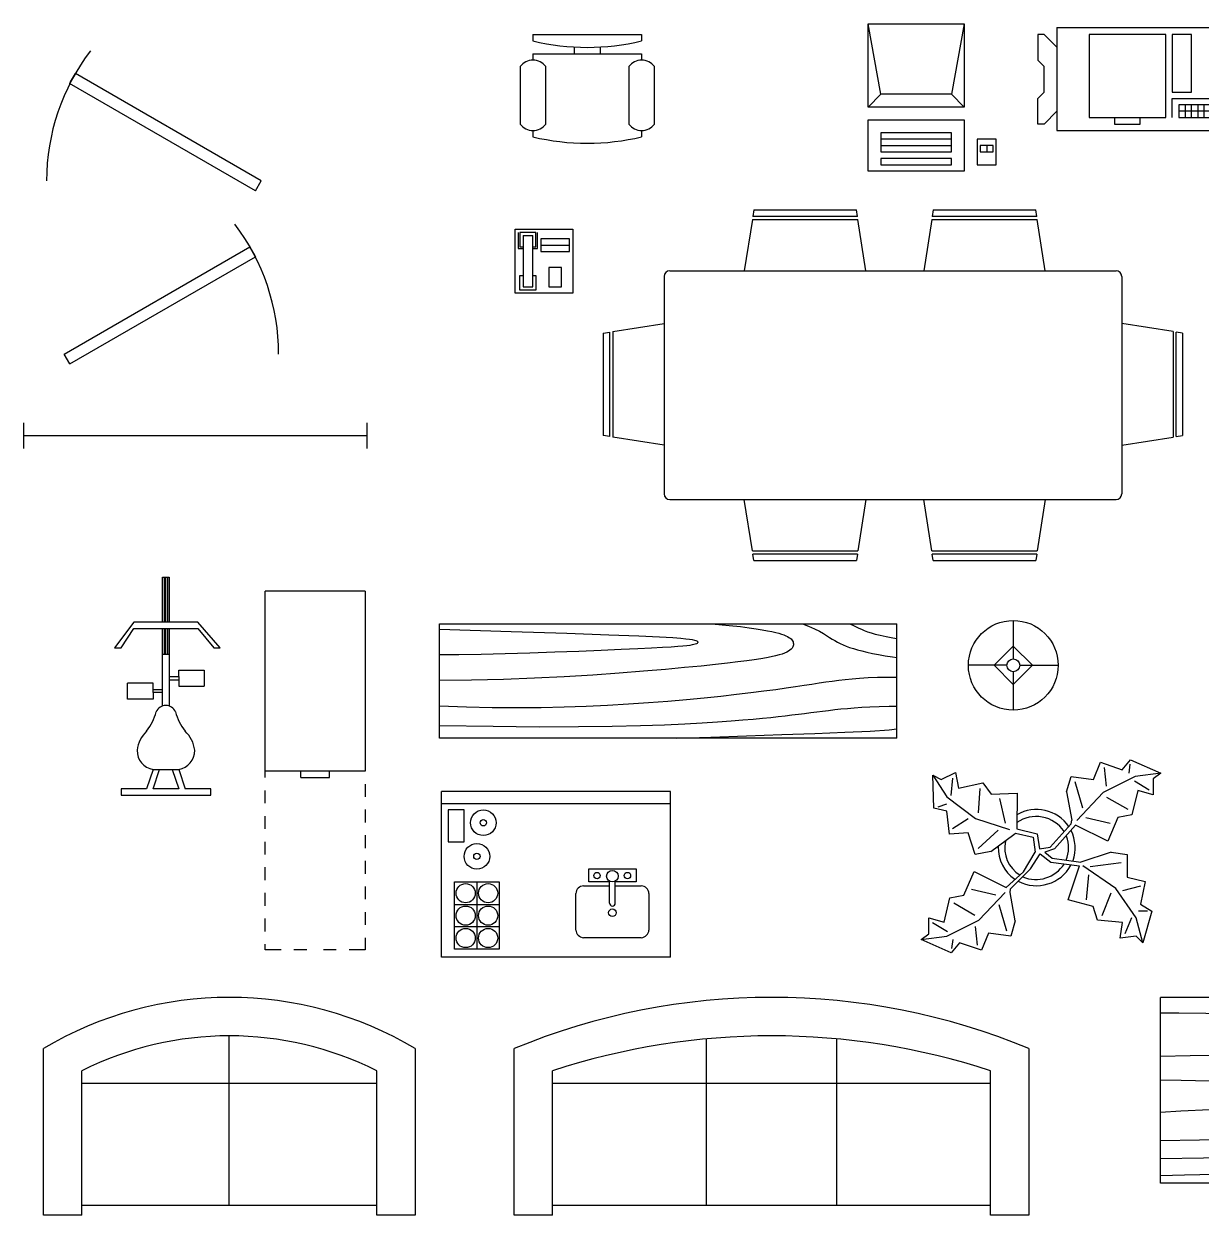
# Model space of a CAD drawing. Header units: millimetres. Extents: x -69 to 6419, y 0 to 4166.
# Drawn here: x -69 to 4048, y 0 to 4166 of the extents above; entities that cross this region are included whole.
import ezdxf

# ---------------------------------------------------------------- set-up
doc = ezdxf.new("R2010")
doc.units = ezdxf.units.MM

# ---------------------------------------------------------------- blocks, each defined once
blk = doc.blocks.new('Chair - Desk')
at = {"linetype": 'Continuous'}
for p, q in [((-190, 0), (-190, -22.4)), ((-190, 0), (190, 0)), ((190, 0), (190, -22.4)), ((-190, -67.1), (-190, -89.4)), ((-190, -67.1), (190, -67.1)), ((-44.7, -67.1), (-44.7, -43.3)), ((44.7, -43.8), (44.7, -67.1)), ((190, -67.1), (190, -89.4)), ((-234.7, -111.8), (-234.7, -312.9)), ((-145.3, -312.9), (-145.3, -111.8)), ((145.3, -111.8), (145.3, -312.9)), ((234.7, -312.9), (234.7, -111.8)), ((-190, -335.3), (-190, -357.6)), ((190, -335.3), (190, -357.6))]:
    blk.add_line(p, q, dxfattribs=at)
for centre, radius, start, end in [((0, 774), 818.7, 256.5803, 283.4197), ((-190, -145.3), 55.9, 36.8699, 143.1301), ((190, -145.3), 55.9, 36.8699, 143.1301), ((-190, -279.4), 55.9, 216.8699, 323.1301), ((190, -279.4), 55.9, 216.8699, 323.1301), ((0, 438.7), 818.7, 256.5803, 283.4197)]:
    blk.add_arc(centre, radius, start, end, dxfattribs=at)
blk = doc.blocks.new('Conference Table - 800 x 1600 mm')
at = {"linetype": 'Continuous'}
for p, q in [((-486.4, 612.8), (-489.89888, 590.409408)), ((-124.45184, 590.4), (-489.83616, 590.4)), ((-486.4, 612.8), (-128, 612.8)), ((-124.49888, 590.392384), (-128, 612.8)), ((140.8, 612.8), (137.30112, 590.409408)), ((502.74816, 590.4), (137.36384, 590.4)), ((140.8, 612.8), (499.2, 612.8)), ((502.70112, 590.392384), (499.2, 612.8)), ((-491.64832, 579.213216), (-519.65728, 399.946688)), ((-491.56096, 579.2), (-122.64192, 579.2)), ((-94.74048, 399.946688), (-122.7472, 579.183424)), ((135.55168, 579.213216), (107.54272, 399.946688)), ((135.63904, 579.2), (504.55808, 579.2)), ((532.45952, 399.946688), (504.4528, 579.183424)), ((-800, 380), (-800, -380)), ((-780, 400), (780, 400)), ((800, 380), (800, -380)), ((-979.21344, 187.647872), (-799.94624, 215.658176)), ((979.21344, 187.647872), (799.94624, 215.658176)), ((-1012.8, 182.4), (-990.40896, 185.898208)), ((-1012.8, 182.4), (-1012.8, -176)), ((-990.4, -179.548832), (-990.4, 185.835712)), ((-979.2, 187.561184), (-979.2, -181.35696)), ((979.2, 187.561184), (979.2, -181.35696)), ((990.4, -179.548832), (990.4, 185.835712)), ((1012.8, 182.4), (990.4112, 185.898208)), ((1012.8, 182.4), (1012.8, -176)), ((-990.39328, -179.501344), (-1012.8, -176)), ((-799.94624, -209.258624), (-979.18432, -181.2528)), ((799.94624, -209.258624), (979.18432, -181.2528)), ((990.39328, -179.501344), (1012.8, -176)), ((-780, -400), (780, -400)), ((-491.64832, -579.21344), (-519.65728, -399.946688)), ((-94.74048, -399.946688), (-122.7472, -579.183872)), ((135.55168, -579.21344), (107.54272, -399.946688)), ((532.45952, -399.946688), (504.4528, -579.183872)), ((-491.56096, -579.2), (-122.64192, -579.2)), ((135.63904, -579.2), (504.55808, -579.2)), ((-486.4, -612.8), (-489.89888, -590.409856)), ((-124.45184, -590.4), (-489.83616, -590.4)), ((-486.4, -612.8), (-128, -612.8)), ((-124.49888, -590.392608), (-128, -612.8)), ((140.8, -612.8), (137.30112, -590.409856)), ((502.74816, -590.4), (137.36384, -590.4)), ((140.8, -612.8), (499.2, -612.8)), ((502.70112, -590.392608), (499.2, -612.8))]:
    blk.add_line(p, q, dxfattribs=at)
for centre, start, end in [((-780, 380), 90, 180), ((780, 380), 0, 90), ((-780, -380), 180, 270), ((780, -380), 270, 0)]:
    blk.add_arc(centre, 20, start, end, dxfattribs=at)
blk = doc.blocks.new('Door - Left Hung 750 mm')
for p, q in [((0, 0), (649.5, 375)), ((666.3, 345.9), (649.5, 375)), ((649.5, 375), (669.5, 340.4)), ((20, -34.6), (669.5, 340.4)), ((20, -34.6), (0, 0))]:
    blk.add_line(p, q)
blk.add_arc((0, 0), 750, 0, 37.3101)
blk = doc.blocks.new('Door - Right Hung 750 mm')
for p, q in [((-649.5, 375), (-669.5, 340.4)), ((-666.3, 345.9), (-649.5, 375)), ((0, 0), (-649.5, 375)), ((-20, -34.6), (-669.5, 340.4)), ((-20, -34.6), (0, 0))]:
    blk.add_line(p, q)
blk.add_arc((0, 0), 750, 142.6899, 180)
blk = doc.blocks.new('Window 1200 mm')
for p, q in [((0, 0), (0, 90)), ((1200, 0), (1200, 90)), ((0, 45), (1200, 45))]:
    blk.add_line(p, q)
blk = doc.blocks.new('File Cabinet - Letter')
at = {"linetype": 'Continuous'}
for p, q in [((0, -630), (0, 0)), ((350, 0), (350, -630)), ((350, 0), (0, 0)), ((350, -630), (0, -630)), ((0, -652.4), (0, -630)), ((125, -652.4), (225, -652.4)), ((0, -742), (0, -697.2)), ((350, -674.8), (350, -719.6)), ((0, -831.6), (0, -786.8)), ((350, -764.4), (350, -809.2)), ((350, -854), (350, -898.8)), ((0, -921.2), (0, -876.4)), ((350, -943.6), (350, -988.4)), ((0, -1010.8), (0, -966)), ((350, -1033.2), (350, -1078)), ((0, -1100.4), (0, -1055.6)), ((350, -1122.8), (350, -1167.6)), ((0, -1190), (0, -1145.2)), ((0, -1255), (0, -1234.8)), ((350, -1212.4), (350, -1255)), ((56, -1255), (0, -1255)), ((145.6, -1255), (100.8, -1255)), ((249.2, -1255), (204.4, -1255)), ((350, -1255), (294, -1255))]:
    blk.add_line(p, q, dxfattribs=at)
for p, q in [((125, -652.4), (125, -630)), ((225, -652.4), (225, -630))]:
    blk.add_line(p, q)
blk = doc.blocks.new('Lamp - Table')
at = {"linetype": 'Continuous'}
for p, q in [((0, 156.8), (0, 22.4)), ((0, 67.2), (-67.2, 0)), ((67.2, 0), (0, 67.2)), ((-22.4, 0), (-156.8, 0)), ((-67.2, 0), (0, -67.2)), ((0, -67.2), (67.2, 0)), ((22.4, 0), (156.8, 0)), ((0, -22.4), (0, -156.8))]:
    blk.add_line(p, q, dxfattribs=at)
for radius in [156.8, 22.4]:
    blk.add_circle((0, 0), radius, dxfattribs=at)
blk = doc.blocks.new('Phone - Desk')
at = {"linetype": 'Continuous'}
for p, q in [((-100.8, -112), (-100.8, 112)), ((-100.8, 112), (100.8, 112)), ((-89.6, 100.8), (-89.6, 44.8)), ((-84, 100.8), (-84, 50.4)), ((-28, 100.8), (-84, 100.8)), ((-72.8, 89.6), (-72.8, -89.6)), ((-72.8, 89.6), (-39.2, 89.6)), ((-39.2, -89.6), (-39.2, 89.6)), ((-28, 50.4), (-28, 100.8)), ((-22.4, 44.8), (-22.4, 100.8)), ((100.8, 112), (100.8, -112)), ((-89.6, 44.8), (-72.8, 44.8)), ((-84, 50.4), (-72.8, 50.4)), ((-39.2, 50.4), (-28, 50.4)), ((-39.2, 44.8), (-22.4, 44.8)), ((89.6, 78.4), (-11.2, 78.4)), ((-11.2, 78.4), (-11.2, 33.6)), ((-11.2, 56), (89.6, 56)), ((89.6, 33.6), (89.6, 78.4)), ((-11.2, 33.6), (89.6, 33.6)), ((61.6, -22.4), (16.8, -22.4)), ((16.8, -22.4), (16.8, -89.6)), ((61.6, -89.6), (61.6, -22.4)), ((-84, -50.4), (-72.8, -50.4)), ((-84, -100.8), (-84, -50.4)), ((-39.2, -50.4), (-28, -50.4)), ((-28, -50.4), (-28, -100.8)), ((100.8, -112), (-100.8, -112)), ((-28, -100.8), (-84, -100.8)), ((-72.8, -89.6), (-39.2, -89.6)), ((16.8, -89.6), (61.6, -89.6))]:
    blk.add_line(p, q, dxfattribs=at)
blk = doc.blocks.new('Plant - Rubber or Philodendron')
at = {"linetype": 'Continuous'}
for p, q in [((199.5952, 233.14592), (224.09632, 293.68192)), ((224.09632, 293.68192), (300.31904, 266.9744)), ((300.31904, 266.9744), (329.35616, 302.87936)), ((329.35616, 302.87936), (434.74368, 256.07904)), ((-332.4272, 233.27136), (-282.15264, 257.936)), ((-282.15264, 257.936), (-272.552, 202.7648)), ((237.57888, 275.79104), (244.44448, 210.84672)), ((327.152, 287.19488), (322.74368, 255.82592)), ((434.74368, 256.07904), (345.16832, 244.6752)), ((434.74368, 256.07904), (407.90848, 235.85856)), ((-362.36704, 248.52576), (-312.8496, 173.01536)), ((-362.36704, 248.52576), (-332.4272, 233.27136)), ((-358.232, 133.28896), (-362.36704, 248.52576)), ((-297.7856, 177.912), (-292.32224, 237.9776)), ((-272.552, 202.7648), (-187.2528, 222.152)), ((-187.2528, 222.152), (-157.5056, 181.8544)), ((105.61152, 190.37088), (121.16832, 244.16672)), ((121.16832, 244.16672), (199.5952, 233.14592)), ((134.65088, 226.27808), (161.7392, 134.49856)), ((345.16832, 244.6752), (233.296, 188.42208)), ((342.96416, 228.99072), (394.55584, 197.7472)), ((407.90848, 235.85856), (408.03616, 179.85856)), ((-312.8496, 173.01536), (-213.248, 97.1264)), ((-197.4224, 202.1936), (-203.0784, 117.0848)), ((-157.5056, 181.8544), (-67.312, 186.17984)), ((-67.312, 186.17984), (-68.264, 60.96384)), ((105.61152, 190.37088), (123.75552, 91.85344)), ((233.296, 188.42208), (141.30144, 90.05472)), ((320.79264, 128.14144), (246.77632, 170.53344)), ((354.24032, 195.4176), (334.27296, 110.25056)), ((408.03616, 179.85856), (354.24032, 195.4176)), ((-313.2304, 122.92896), (-358.232, 133.28896)), ((-343.168, 138.18336), (-313.04, 147.97216)), ((-108.1808, 81.3008), (-127.568, 166.6)), ((-303.82016, 42.71456), (-313.2304, 122.92896)), ((-293.6528, 62.67296), (-238.2912, 97.3168)), ((-213.248, 97.1264), (-93.36992, 58.38112)), ((122.2592, 79.11904), (123.75552, 91.85344)), ((173.01536, 100.92544), (258.18016, 80.95808)), ((285.01536, 101.17856), (249.36352, 18.21792)), ((334.27296, 110.25056), (285.01536, 101.17856)), ((-238.672, 47.2304), (-303.82016, 42.71456)), ((-214.19776, -28.0896), (-238.672, 47.2304)), ((-204.02816, -8.1312), (-133.41216, 56.448)), ((-78.43136, 41.00544), (-73.42048, 45.9872)), ((-73.42048, 45.9872), (-11.36128, 31.63328)), ((-68.264, 60.96384), (2.30944, 43.31712)), ((2.30944, 43.31712), (11.424, -9.2624)), ((47.88, -3.42048), (122.2592, 79.11904)), ((137.23584, 73.96256), (63.83104, -9.2624)), ((249.36352, 18.21792), (137.23584, 73.96256)), ((-159.02656, -18.4912), (-78.43136, 41.00544)), ((-11.36128, 31.63328), (-4.52704, -20.94848)), ((-11.36128, 31.63328), (-11.36128, 31.63328)), ((-159.02656, -18.4912), (-214.19776, -28.0896)), ((-44.70144, -89.53952), (-4.52704, -20.94848)), ((-20.47584, -79.36992), (13.70208, -26.7904)), ((11.424, -9.2624), (47.88, -3.42048)), ((13.70208, -26.7904), (50.80544, -55.41984)), ((63.83104, -9.2624), (29.65088, -20.94848)), ((29.65088, -20.94848), (54.71648, -41.3952)), ((54.71648, -41.3952), (154.97216, -56)), ((261.71936, -20.69312), (154.97216, -56)), ((261.71936, -20.69312), (317.15712, -28.61152)), ((317.15712, -28.61152), (317.15712, -107.80896)), ((-90.3728, -149.19744), (-20.47584, -79.36992)), ((50.80544, -55.41984), (150.84608, -68.21024)), ((111.24736, -187.00416), (150.84608, -68.21024)), ((277.56064, -147.40544), (162.22976, -68.53728)), ((187.66272, -70.06272), (296.14368, -57.18496)), ((-253.12672, -171.25696), (-217.47488, -88.29632)), ((-217.47488, -88.29632), (-105.3472, -144.04096)), ((-44.70144, -89.53952), (-105.3472, -144.04096)), ((182.52416, -99.88832), (174.60576, -187.00416)), ((317.15712, -107.80896), (380.51328, -123.648)), ((380.51328, -123.648), (364.67424, -202.8432)), ((-141.12672, -171.00384), (-226.29152, -151.03648)), ((-201.40736, -258.50048), (-109.34112, -161.16128)), ((-91.86688, -161.93184), (-90.3728, -149.19744)), ((-73.72288, -260.44928), (-91.86688, -161.93184)), ((230.04128, -242.44192), (261.71936, -163.24672)), ((348.8352, -250.36032), (277.56064, -147.40544)), ((364.67424, -139.48704), (301.31808, -155.32608)), ((-322.35168, -265.49376), (-302.38656, -180.32896)), ((-302.38656, -180.32896), (-253.12672, -171.25696)), ((-288.90624, -198.2176), (-214.88768, -240.6096)), ((-102.76224, -296.35648), (-129.85056, -204.57696)), ((198.3632, -210.76384), (111.24736, -187.00416)), ((364.67424, -202.8432), (404.27296, -226.60288)), ((-376.14752, -249.93696), (-322.35168, -265.49376)), ((-376.02208, -305.93696), (-376.14752, -249.93696)), ((214.20224, -258.28096), (198.3632, -210.76384)), ((388.43392, -226.60288), (356.75584, -226.60288)), ((404.27296, -226.60288), (372.59488, -337.47616)), ((-311.07552, -299.06912), (-362.6672, -267.8256)), ((-313.27968, -314.7536), (-201.40736, -258.50048)), ((-205.69024, -345.86944), (-212.55808, -280.92512)), ((-73.72288, -260.44928), (-89.28192, -314.24512)), ((301.31808, -266.2016), (214.20224, -258.28096)), ((293.39968, -321.63712), (301.31808, -266.2016)), ((332.99616, -250.36032), (309.23872, -305.79808)), ((372.59488, -337.47616), (348.8352, -250.36032)), ((-402.85504, -326.15744), (-376.02208, -305.93696)), ((-402.85504, -326.15744), (-313.27968, -314.7536)), ((-297.46752, -372.95776), (-402.85504, -326.15744)), ((-295.26336, -357.27328), (-290.85504, -325.90432)), ((-167.70656, -303.22432), (-192.20992, -363.76032)), ((-89.28192, -314.24512), (-167.70656, -303.22432)), ((348.8352, -313.71872), (293.39968, -321.63712)), ((372.59488, -337.47616), (348.8352, -313.71872)), ((-268.4304, -337.0528), (-297.46752, -372.95776)), ((-192.20992, -363.76032), (-268.4304, -337.0528))]:
    blk.add_line(p, q, dxfattribs=at)
for centre, radius, start, end in [((0.52416, -8.568), 137.25618, 34.37569, 120.1028), ((-0.82208, -13.216), 117.51338, 33.82192, 124.9414), ((-1.67104, -5.51264), 137.28568, 341.2017, 26.09184), ((1.21408, -4.84064), 112, 168.1647, 238.6725), ((-5.4432, -4.80032), 118.21669, 338.4094, 20.03007), ((1.21408, -4.84064), 134.4, 178.6147, 235.1169), ((0, 0), 137.74291, 242.5812, 331.2714), ((-1.94432, 2.37664), 118.45702, 247.3711, 327.472)]:
    blk.add_arc(centre, radius, start, end, dxfattribs=at)
blk = doc.blocks.new('Sofa - Roundback 1800 mm')
at = {"linetype": 'Continuous'}
for p, q in [((-228, -726.7), (-228, -147.8)), ((228, -726.7), (228, -147.8)), ((-765.6, -761.6), (-765.6, -256.9)), ((765.6, -761.6), (765.6, -256.9)), ((-765.6, -299.8), (765.6, -299.8)), ((-765.6, -726.7), (765.6, -726.7))]:
    blk.add_line(p, q, dxfattribs=at)
for points in [[(-765.6, -761.6), (-900, -761.6), (-900, -179.2)], [(900, -179.2), (900, -761.6), (765.6, -761.6)]]:
    blk.add_lwpolyline(points, dxfattribs=at)
for centre, radius, start, end in [((0, -2349.6), 2349.6, 67.4781, 112.5219), ((0, -2587.5), 2453.1, 71.8145, 108.1856)]:
    blk.add_arc(centre, radius, start, end, dxfattribs=at)
blk = doc.blocks.new('Sofa - Roundback Loveseat 1300 mm')
blk.add_line((0, -726.7), (0, -134.4))
at = {"linetype": 'Continuous'}
for p, q in [((-515.6, -761.6), (-515.6, -256.9)), ((515.6, -761.6), (515.6, -256.9)), ((-515.6, -299.8), (515.6, -299.8)), ((-515.6, -726.7), (515.6, -726.7))]:
    blk.add_line(p, q, dxfattribs=at)
for points in [[(-515.6, -761.6), (-650, -761.6), (-650, -179.2)], [(650, -179.2), (650, -761.6), (515.6, -761.6)]]:
    blk.add_lwpolyline(points, dxfattribs=at)
for centre, radius, start, end in [((0, -1268.4), 1268.4, 59.1737, 120.8262), ((0, -1280.5), 1146.1, 63.2637, 116.7364)]:
    blk.add_arc(centre, radius, start, end, dxfattribs=at)
blk = doc.blocks.new('Table - Rectangular 1300 x 650 mm')
at = {"linetype": 'Continuous'}
for p, q in [((1300, 0), (0, 0)), ((0, -650), (0, 0)), ((1300, -650), (1300, 0)), ((1300, -650), (0, -650))]:
    blk.add_line(p, q, dxfattribs=at)
for points in [[(0, -53.9), (63.9, -54.2), (158.3, -55.3), (240.7, -57.1), (312.5, -59.4), (375.3, -62.1), (430.4, -65.1), (479.3, -68.3), (523.5, -71.7), (564.1, -75), (601.5, -78.3), (635.7, -81.4), (666.7, -84.4), (694.7, -87), (719.5, -89.3), (741.3, -91.2), (760.2, -92.6), (776.1, -93.4), (789.4, -93.8), (800.3, -93.6), (809.1, -93), (816, -91.9), (821.5, -90.5), (825.7, -88.7), (828.9, -86.6), (831.3, -84.2), (833.1, -81.6), (834.3, -78.9), (835, -76), (835.2, -73), (834.9, -70), (834.3, -67.1), (833.3, -64.2), (832.1, -61.5), (830.6, -58.9), (829.1, -56.4), (827.5, -53.9), (826.1, -51.6), (824.7, -49.3), (823.6, -47), (822.9, -44.8), (822.5, -42.6), (822.6, -40.4), (823.1, -38.2), (824, -36.2), (825.3, -34.3), (827.1, -32.6), (829.3, -31.1), (831.8, -29.9), (834.9, -28.9), (838.4, -28.2), (842.6, -27.8), (847.5, -27.6), (853.3, -27.8), (860, -28.2), (867.7, -28.9), (876.6, -29.9), (886.8, -31.1), (898.5, -32.6), (911.9, -34.4), (927.1, -36.4), (944.5, -38.6), (964.3, -41), (986.7, -43.6), (1011.8, -46.3), (1039.9, -49.2), (1070.7, -52.1), (1104, -55.2), (1139.7, -58.4), (1177.3, -61.7), (1216.7, -65), (1257.7, -68.3), (1300, -71.7)], [(0, -205.3), (103.3, -203.5), (223.4, -202.4), (320.1, -202.5), (396.9, -203.7), (457.7, -205.5), (506, -208), (545.6, -210.7), (580.2, -213.5), (612.9, -216.3), (644.1, -218.9), (674, -221.4), (702.4, -223.8), (729.3, -226.2), (754.6, -228.5), (778.4, -230.7), (800.5, -233), (820.9, -235.2), (839.7, -237.4), (857, -239.4), (872.7, -241.4), (887, -243.1), (899.8, -244.5), (911.3, -245.6), (921.4, -246.4), (930.3, -246.8), (938.1, -246.7), (944.8, -246.3), (950.6, -245.5), (955.5, -244.3), (959.7, -242.8), (963.2, -241), (966.2, -238.9), (968.8, -236.5), (971, -233.8), (972.7, -230.6), (973.9, -226.8), (974.6, -222.4), (974.9, -217.3), (974.5, -211.4), (973.7, -204.6), (972.3, -196.9), (970.5, -188.4), (968.3, -179.4), (965.9, -170.2), (963.3, -161), (960.7, -152.1), (958.1, -143.6), (955.8, -135.9), (953.7, -129.1), (951.9, -123.2), (950.6, -118), (949.6, -113.5), (949.2, -109.6), (949.3, -106.1), (950, -102.9), (951.3, -100.1), (953.3, -97.3), (956, -94.8), (959.3, -92.6), (963.1, -90.7), (967.4, -89.3), (972.1, -88.3), (977.2, -87.9), (982.7, -88.1), (988.4, -89), (994.8, -90.8), (1001.9, -93.5), (1010, -97.3), (1019.5, -102.2), (1030.4, -108.5), (1043.2, -116.2), (1058.1, -125.4), (1075.3, -136.3), (1095.3, -148.4), (1118.5, -161.3), (1145.4, -174.7), (1176.6, -188.1), (1212.4, -201), (1253.4, -213.1), (1300, -224)], [(0, -287.8), (72.1, -289.7), (171.5, -291.9), (256.1, -293.6), (327.7, -294.7), (388.5, -295.6), (440.2, -296.2), (484.8, -296.7), (524.2, -297.2), (560.2, -297.8), (593.3, -298.5), (624.1, -299.4), (652.8, -300.3), (679.9, -301.4), (705.9, -302.4), (731, -303.5), (755.7, -304.6), (780.3, -305.8), (804.7, -306.8), (828.7, -307.8), (852, -308.7), (874.5, -309.5), (896, -310.1), (916.2, -310.5), (934.9, -310.6), (952, -310.5), (967.5, -310.1), (981.5, -309.4), (994.1, -308.4), (1005.3, -307.1), (1015.3, -305.6), (1024.2, -303.8), (1031.9, -301.7), (1038.8, -299.3), (1044.7, -296.7), (1050, -293.9), (1054.7, -291), (1059, -288), (1063, -285.1), (1066.9, -282.1), (1070.8, -279.3), (1074.8, -276.5), (1079, -274), (1083.4, -271.6), (1088.1, -269.5), (1093.2, -267.7), (1098.7, -266.2), (1104.6, -265.1), (1111.1, -264.3), (1118.1, -264), (1125.5, -264), (1133.4, -264.5), (1141.5, -265.3), (1149.9, -266.4), (1158.4, -267.9), (1167, -269.7), (1175.5, -271.8), (1184, -274.2), (1193.1, -276.9), (1203.6, -280.1), (1216, -283.7), (1231.1, -287.9), (1249.7, -292.8), (1272.4, -298.3), (1300, -304.6)], [(0, -400.9), (70.8, -397.1), (172.4, -392.1), (262.2, -388.2), (341.6, -385.2), (411.8, -383), (474.2, -381.5), (530.1, -380.5), (581, -380.1), (627.8, -379.9), (671.2, -380.1), (711.4, -380.6), (748.8, -381.3), (783.5, -382.1), (815.9, -383.1), (846.4, -384.2), (875.1, -385.3), (902.4, -386.4), (928.3, -387.5), (952.8, -388.4), (975.8, -389.2), (997.3, -389.8), (1017.3, -390.1), (1035.8, -390.1), (1052.9, -389.8), (1068.3, -389), (1082.4, -387.9), (1095.3, -386.5), (1106.9, -384.9), (1117.6, -383.2), (1127.5, -381.4), (1136.6, -379.6), (1145.1, -377.8), (1153.1, -376.2), (1160.9, -374.8), (1168.5, -373.6), (1176.1, -372.6), (1183.8, -371.9), (1191.8, -371.5), (1200.2, -371.5), (1209.3, -371.8), (1219, -372.6), (1229.1, -373.7), (1239.3, -375), (1249.4, -376.5), (1258.9, -378.1), (1267.6, -379.6), (1275.2, -381), (1281.3, -382.3), (1285.8, -383.3), (1289, -384), (1291.1, -384.6), (1292.6, -384.9), (1293.9, -385.1), (1295.3, -385.2), (1297.2, -385.3), (1300, -385.3)], [(0, -500.9), (135.4, -498.4), (278.8, -495.1), (390.9, -491.8), (476.8, -488.5), (541.2, -485.3), (589.1, -482.2), (625.4, -479.2), (654.9, -476.4), (681.7, -473.6), (706.8, -471.1), (730.4, -468.6), (752.6, -466.3), (773.7, -464.1), (793.8, -462.1), (813.1, -460.2), (831.8, -458.5), (850.1, -456.9), (868.1, -455.4), (885.9, -454.2), (903.5, -453.2), (921.2, -452.5), (938.9, -452.2), (956.9, -452.1), (975.2, -452.5), (993.9, -453.2), (1012.7, -454.4), (1031.6, -455.8), (1050.2, -457.5), (1068.4, -459.4), (1085.9, -461.5), (1102.6, -463.7), (1118.2, -465.9), (1132.6, -468.2), (1145.8, -470.4), (1158.2, -472.6), (1169.8, -474.8), (1180.9, -476.9), (1191.7, -479), (1202.3, -481.1), (1213, -483.1), (1223.9, -485), (1235, -486.7), (1246.1, -488), (1257.2, -488.8), (1268.2, -488.9), (1279.1, -488.2), (1289.7, -486.6), (1300, -483.8)], [(0, -563.7), (149.4, -561.1), (307.7, -557.8), (435.5, -554.6), (537.2, -551.6), (617.4, -548.8), (680.8, -546.2), (731.8, -544), (775.1, -542.1), (814.4, -540.6), (850.7, -539.5), (884.2, -538.8), (915.1, -538.3), (943.6, -538.2), (970, -538.3), (994.4, -538.6), (1017, -539.1), (1038.1, -539.7), (1057.9, -540.5), (1076.6, -541.4), (1094.5, -542.4), (1111.7, -543.5), (1128.6, -544.7), (1145.3, -545.9), (1162.1, -547.3), (1179.1, -548.7), (1196.3, -550.2), (1213.7, -551.5), (1231.1, -552.8), (1248.5, -553.9), (1265.9, -554.8), (1283.1, -555.3), (1300, -555.5)], [(0, -622.4), (83.4, -620.5), (190.1, -618.3), (278.7, -616.7), (351.9, -615.8), (412.3, -615.3), (462.5, -615.2), (505.2, -615.5), (542.9, -616), (577.9, -616.6), (610.7, -617.3), (641.5, -618.2), (670.5, -619.1), (697.7, -620.2), (723.4, -621.2), (747.6, -622.3), (770.6, -623.4), (792.5, -624.5), (813.7, -625.6), (834.4, -626.6), (855.1, -627.4), (876.1, -628.1), (897.8, -628.6), (920.5, -628.8), (944.6, -628.7), (970.6, -628.2), (999.5, -627.1), (1032.5, -625.3), (1070.8, -622.4), (1115.5, -618.3), (1167.8, -612.8), (1228.9, -605.6), (1300, -596.6)]]:
    blk.add_lwpolyline(points, dxfattribs=at)
blk = doc.blocks.new('Wet Bar')
at = {"linetype": 'Continuous'}
for p, q in [((800, 0), (0, 0)), ((0, -580), (0, 0)), ((800, -580), (800, 0)), ((0, -42.4), (800, -42.4)), ((78.4, -64.8), (22.4, -64.8)), ((22.4, -64.8), (22.4, -176.8)), ((78.4, -176.8), (78.4, -64.8)), ((22.4, -176.8), (78.4, -176.8)), ((44.8, -316.8), (201.6, -316.8)), ((44.8, -552), (44.8, -316.8)), ((123.2, -316.8), (123.2, -552)), ((201.6, -316.8), (201.6, -552)), ((586.88, -390.72), (586.88, -314.07616)), ((607.04224, -390.72), (607.04224, -314.07616)), ((44.8, -395.2), (201.6, -395.2)), ((201.6, -473.6), (44.8, -473.6)), ((800, -580), (0, -580)), ((201.6, -552), (44.8, -552))]:
    blk.add_line(p, q, dxfattribs=at)
for points in [[(586.88, -316.8), (514.08, -316.8), (514.08, -270.88), (599.2, -270.88)], [(599.17088, -270.88), (679.84224, -270.88), (679.84224, -316.8), (607.04224, -316.8)], [(496.16, -330.24), (586.88, -330.24)], [(607.04224, -330.24), (697.76, -330.24)], [(469.28, -484.8), (469.28, -357.12)], [(724.64224, -357.12), (724.64224, -484.8)], [(697.76, -511.68), (496.16, -511.68)]]:
    blk.add_lwpolyline(points, dxfattribs=at)
for centre, radius in [((145.6, -109.6), 44.8), ((145.6, -109.6), 11.2), ((123.2, -227.2), 44.8), ((123.2, -227.2), 11.2), ((543.2, -294.4), 11.2), ((596.96, -296.64), 20.16), ((649.6, -294.4), 11.2), ((84, -356), 33.6), ((162.4, -356), 33.6), ((84, -434.4), 33.6), ((162.4, -434.4), 33.6), ((596.96, -424.32), 13.44), ((84, -512.8), 33.6), ((162.4, -512.8), 33.6)]:
    blk.add_circle(centre, radius, dxfattribs=at)
for centre, radius, start, end in [((497.84224, -358.8), 28.60937, 93.36646, 176.6335), ((696.08, -358.8), 28.60937, 3.366461, 86.63354), ((596.96, -390.72), 10.08, 180, 0), ((497.84224, -483.12), 28.60937, 183.3665, 266.6335), ((696.08, -483.12), 28.60937, 273.3665, 356.6335)]:
    blk.add_arc(centre, radius, start, end, dxfattribs=at)
blk = doc.blocks.new('Computer Terminal')
at = {"linetype": 'Continuous'}
for p, q in [((-168, 0), (168, 0)), ((-123.2, -246.4), (-168, 0)), ((-168, -291.2), (-168, 0)), ((168, 0), (123.2, -246.4)), ((168, 0), (168, -291.2)), ((-168, -291.2), (-123.2, -246.4)), ((123.2, -246.4), (-123.2, -246.4)), ((123.2, -246.4), (168, -291.2)), ((168, -291.2), (-168, -291.2)), ((-168, -515.2), (-168, -336)), ((-168, -336), (168, -336)), ((168, -336), (168, -515.2)), ((-123.2, -380.8), (-123.2, -448)), ((123.2, -380.8), (-123.2, -380.8)), ((123.2, -403.2), (-123.2, -403.2)), ((123.2, -448), (123.2, -380.8)), ((280, -403.2), (212.8, -403.2)), ((212.8, -403.2), (212.8, -492.8)), ((280, -492.8), (280, -403.2)), ((-123.2, -425.6), (123.2, -425.6)), ((-123.2, -448), (123.2, -448)), ((268.8, -425.6), (224, -425.6)), ((224, -425.6), (224, -448)), ((224, -448), (268.8, -448)), ((246.4, -425.6), (246.4, -448)), ((268.8, -448), (268.8, -425.6)), ((-123.2, -470.4), (-123.2, -492.8)), ((123.2, -470.4), (-123.2, -470.4)), ((-123.2, -492.8), (123.2, -492.8)), ((123.2, -492.8), (123.2, -470.4)), ((212.8, -492.8), (280, -492.8)), ((168, -515.2), (-168, -515.2))]:
    blk.add_line(p, q, dxfattribs=at)
blk = doc.blocks.new('Copy Machine')
at = {"linetype": 'Continuous'}
for p, q in [((0, 0), (0, -360)), ((0, 0), (672, 0)), ((672, -360), (672, 0)), ((-67.2, -24), (-67.2, -113.6)), ((-44.8, -24), (-67.2, -24)), ((0, -68.8), (-44.8, -24)), ((112, -24), (112, -315.2)), ((380.8, -24), (112, -24)), ((380.8, -315.2), (380.8, -24)), ((403.2, -24), (403.2, -225.6)), ((470.4, -24), (403.2, -24)), ((470.4, -225.6), (470.4, -24)), ((-67.2, -113.6), (-44.8, -136)), ((-44.8, -225.6), (-44.8, -136)), ((-67.2, -248), (-44.8, -225.6)), ((-67.2, -337.6), (-67.2, -248)), ((403.2, -225.6), (470.4, -225.6)), ((403.2, -315.2), (403.2, -248)), ((403.2, -248), (649.6, -248)), ((649.6, -248), (649.6, -315.2)), ((537.6, -270.4), (425.6, -270.4)), ((425.6, -270.4), (425.6, -315.2)), ((448, -270.4), (448, -315.2)), ((470.4, -315.2), (470.4, -270.4)), ((492.8, -270.4), (492.8, -315.2)), ((515.2, -315.2), (515.2, -270.4)), ((537.6, -315.2), (537.6, -270.4)), ((627.2, -270.4), (582.4, -270.4)), ((582.4, -270.4), (582.4, -315.2)), ((627.2, -315.2), (627.2, -270.4)), ((0, -292.8), (-44.8, -337.6)), ((112, -315.2), (380.8, -315.2)), ((201.6, -315.2), (201.6, -337.6)), ((291.2, -337.6), (291.2, -315.2)), ((537.6, -292.8), (425.6, -292.8)), ((425.6, -315.2), (537.6, -315.2)), ((582.4, -315.2), (627.2, -315.2)), ((-44.8, -337.6), (-67.2, -337.6)), ((0, -360), (672, -360)), ((201.6, -337.6), (291.2, -337.6))]:
    blk.add_line(p, q, dxfattribs=at)
blk = doc.blocks.new('Exercise Bike')
at = {"linetype": 'Continuous'}
for p, q in [((-11.2, 218.7556), (-11.2, 375.5556)), ((-11.2, 375.5556), (11.2, 375.5556)), ((-5.6, 375.5556), (-5.6, 218.59656)), ((0, 218.7556), (0, 375.5556)), ((5.6, 375.5556), (5.6, 218.59656)), ((11.2, 375.5556), (11.2, 218.7556)), ((-112, 218.7556), (-179.2, 129.1556)), ((-11.2, 218.7556), (-112, 218.7556)), ((112, 218.7556), (-11.2, 218.7556)), ((190.4, 129.1556), (112, 218.7556)), ((-156.8, 129.1556), (-112, 196.3556)), ((-112, 196.3556), (112, 196.3556)), ((-11.2, 106.7556), (-11.2, 196.3556)), ((-5.6, 195.00264), (-5.6, 106.7556)), ((0, 106.7556), (0, 196.3556)), ((5.6, 195.00264), (5.6, 106.7556)), ((11.2, 196.3556), (11.2, 106.7556)), ((112, 196.3556), (168, 129.1556)), ((-179.2, 129.1556), (-156.8, 129.1556)), ((168, 129.1556), (190.4, 129.1556)), ((-11.2, -73.8668), (-11.2, 106.7556)), ((-11.2, 106.7556), (11.2, 106.7556)), ((11.2, 106.7556), (11.2, -73.8668)), ((44.8, 50.7556), (134.4, 50.7556)), ((44.8, 28.3556), (44.8, 50.7556)), ((134.4, 50.7556), (134.4, -5.2444)), ((-134.4, -50.0444), (-134.4, 5.9556)), ((-44.8, 5.9556), (-134.4, 5.9556)), ((-44.8, -16.4444), (-44.8, 5.9556)), ((11.2, 28.3556), (44.8, 28.3556)), ((11.2, 17.1556), (44.8, 17.1556)), ((44.8, 28.3556), (44.8, -5.2444)), ((-44.8, -16.4444), (-11.2, -16.4444)), ((-44.8, -27.6444), (-44.8, -16.4444)), ((-44.8, -27.6444), (-44.8, -50.0444)), ((-11.2, -27.6444), (-44.8, -27.6444)), ((44.8, -5.2444), (134.4, -5.2444)), ((-44.8, -50.0444), (-134.4, -50.0444)), ((-44.8, -296.4444), (-67.2, -363.6444)), ((-44.8, -363.6444), (-22.4, -296.4444)), ((-44.8, -296.4444), (44.8, -296.4444)), ((22.4, -296.4444), (44.8, -363.6444)), ((44.8, -296.4444), (67.2, -363.6444)), ((-156.8, -363.6444), (-156.8, -386.0444)), ((-100.8, -363.6444), (-156.8, -363.6444)), ((-67.2, -363.6444), (-100.8, -363.6444)), ((44.8, -363.6444), (-44.8, -363.6444)), ((156.8, -363.6444), (67.2, -363.6444)), ((156.8, -386.0444), (156.8, -363.6444)), ((-156.8, -386.0444), (156.8, -386.0444))]:
    blk.add_line(p, q, dxfattribs=at)
for centre, radius, start, end in [((0, -108.8444), 36.4, 22.61987, 157.3801), ((-210.99008, -48.14936), 183.43201, 321.6175, 345.2525), ((210.98784, -48.14936), 183.43201, 194.7476, 218.3825), ((9.3744, -242.3325), 110.95029, 133.6443, 173.2256), ((-9.37664, -242.3325), 110.95047, 6.774486, 46.35562), ((-32.49344, -229.25582), 68.30656, 179.9906, 259.6205), ((32.49344, -229.25582), 68.30656, 280.3795, 0.00938944)]:
    blk.add_arc(centre, radius, start, end, dxfattribs=at)
blk = doc.blocks.new('Hutch - 1600 x 400 mm')
for p in [(0, 0), (1600, -400)]:
    blk.add_line(p, (1600, 0))
at = {"linetype": 'Continuous'}
for p, q in [((0, -400), (0, 0)), ((1600, -400), (0, -400))]:
    blk.add_line(p, q, dxfattribs=at)
for points in [[(954.8, 0), (963.8, -0.8), (1013.6, -5.6), (1052.5, -9.8), (1083.1, -13.7), (1107.9, -17.3), (1129, -20.7), (1147.3, -24), (1162.9, -27.1), (1176.1, -30.2), (1187.3, -33.1), (1196.7, -36), (1204.7, -38.8), (1211.5, -41.6), (1217.3, -44.4), (1222.4, -47.2), (1226.6, -50.1), (1230.1, -53), (1232.9, -56.1), (1235.1, -59.2), (1236.6, -62.5), (1237.6, -65.9), (1238, -69.4), (1237.9, -73.2), (1237, -77), (1235.5, -80.8), (1233.2, -84.6), (1230, -88.4), (1225.9, -92.2), (1220.8, -95.7), (1214.6, -99.2), (1207.2, -102.4), (1198.3, -105.6), (1187.7, -108.8), (1175.1, -112), (1160.4, -115.2), (1143.4, -118.4), (1123.7, -121.9), (1101.2, -125.5), (1075, -129.3), (1044.1, -133.4), (1007.9, -137.7), (965.3, -142.5), (915.4, -147.6), (857.5, -153.2), (790.5, -159.2), (714, -165.7), (628.8, -172.4), (536.1, -179), (436.9, -185.1), (332.6, -190.4), (224.2, -194.6), (112.9, -197.4), (0, -198.4)], [(1269.7, 0), (1290.5, -7.8), (1312.1, -17.1), (1329.2, -25.6), (1342.7, -33.5), (1353.8, -40.6), (1363.6, -47.2), (1373, -53.2), (1382.2, -58.8), (1391.7, -64), (1401.4, -68.9), (1411.7, -73.5), (1422.7, -77.9), (1434.6, -82.2), (1447.6, -86.4), (1461.9, -90.6), (1477.7, -94.8), (1495.2, -99), (1514.4, -103.2), (1535.7, -107.4), (1559, -111.6), (1584.7, -115.8), (1600, -118.1)], [(1436.1, 0), (1438.1, -1), (1448.3, -6), (1457.5, -10.6), (1466.5, -15), (1475.6, -19.2), (1485.5, -23.4), (1496.6, -27.6), (1509.4, -31.8), (1524.2, -36), (1541.6, -40.2), (1561.8, -44.4), (1585.4, -48.6), (1600, -50.8)], [(0, -19.2), (250.9, -26.8), (445.8, -33.1), (592.2, -38.1), (697.8, -42.2), (769.9, -45.4), (816.2, -47.9), (844.2, -50), (861.5, -51.9), (874.3, -53.6), (884.2, -55.2), (891.6, -56.8), (896.8, -58.3), (900.3, -59.8), (902.3, -61.2), (903.2, -62.6), (903.5, -64), (903.3, -65.4), (902.5, -66.8), (901, -68.2), (898.6, -69.6), (895, -71), (890.1, -72.4), (883.6, -73.8), (875.5, -75.2), (865.2, -76.6), (851.8, -78.1), (833.9, -79.6), (810.5, -81.3), (780.2, -83.1), (741.7, -85.2), (693.9, -87.5), (635.6, -90.1), (566.1, -93.1), (487.9, -96.2), (403.7, -99.3), (316.7, -102.3), (229.9, -104.9), (146.2, -106.9), (68.5, -108.3), (0, -108.8)], [(1600, -187.3), (1569.6, -187.5), (1531.9, -188.2), (1498.8, -189.4), (1469.5, -191), (1443.2, -193.1), (1419.1, -195.5), (1396.2, -198.2), (1373.9, -201.2), (1351.2, -204.5), (1327.6, -208), (1302.5, -211.9), (1275.4, -216), (1245.6, -220.5), (1212.7, -225.2), (1176, -230.3), (1134.9, -235.7), (1089.1, -241.5), (1038.8, -247.5), (984.3, -253.6), (925.9, -259.6), (864, -265.6), (798.9, -271.3), (731.1, -276.6), (660.8, -281.5), (588.3, -285.7), (513.4, -289.2), (436, -291.8), (355.6, -293.5), (272.1, -294.1), (185.1, -293.4), (94.5, -291.4), (0, -288)], [(0, -355.2), (187.6, -358.4), (349.1, -359.8), (487, -359.6), (604.2, -358.2), (703.3, -355.9), (787.1, -352.8), (858.2, -349.4), (919.3, -345.9), (972.9, -342.5), (1019.9, -339.2), (1061.3, -336.1), (1097.7, -333), (1130, -330.1), (1158.9, -327.2), (1185.1, -324.4), (1209.6, -321.6), (1232.9, -318.8), (1255.3, -316), (1277.1, -313.2), (1298.4, -310.5), (1319.3, -307.8), (1340.2, -305.2), (1361.1, -302.6), (1382.3, -300.1), (1403.9, -297.7), (1426.6, -295.5), (1450.7, -293.4), (1476.9, -291.6), (1505.7, -290.1), (1537.5, -289), (1573.1, -288.3), (1600, -288.1)], [(828.8, -400), (949.8, -395.8), (1074.1, -391.6), (1197, -387.4), (1313.2, -383.2), (1417.9, -379), (1506, -374.8), (1572.7, -370.6), (1600, -367.7)]]:
    blk.add_lwpolyline(points, dxfattribs=at)

msp = doc.modelspace()

# ---------------------------------------------------------------- block references
for name, p in [('Computer Terminal', (3051.6, 4166.3)), ('Chair - Desk', (1901.5, 4128.7)), ('Copy Machine', (3543.8, 4153.4)), ('Door - Right Hung 750 mm', (761.1, 3617.3)), ('Conference Table - 800 x 1600 mm', (2970.3, 2902.5)), ('Door - Left Hung 750 mm', (72.3, 3011.5)), ('Phone - Desk', (1749.9, 3336.2)), ('Window 1200 mm', (-68.5, 2681.2)), ('Exercise Bike', (428.1, 1855.1)), ('File Cabinet - Letter', (774.9, 2182.6)), ('Hutch - 1600 x 400 mm', (1384.3, 2068)), ('Lamp - Table', (3391, 1923)), ('Plant - Rubber or Philodendron', (3471.7, 1290)), ('Wet Bar', (1392.4, 1482)), ('Sofa - Roundback Loveseat 1300 mm', (650, 761.6)), ('Sofa - Roundback 1800 mm', (2545.9, 761.6)), ('Table - Rectangular 1300 x 650 mm', (3906.2, 761.6))]:
    msp.add_blockref(name, p)

doc.saveas('drawing.dxf')
